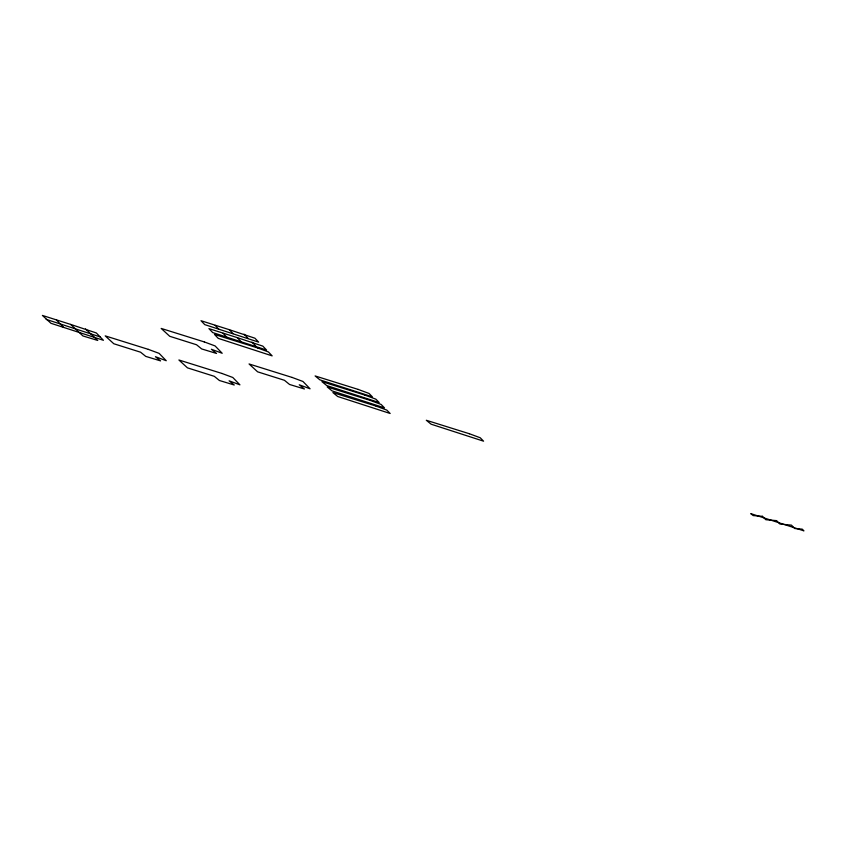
<?xml version="1.0" encoding="UTF-8"?>
<svg xmlns="http://www.w3.org/2000/svg" width="848" height="848" viewBox="0 0 848 848"><rect width="100%" height="100%" fill="white"/><g stroke="black" fill="none" stroke-linecap="round" stroke-linejoin="round"><path stroke-width="1.27" d="M229.257 329.681L254.909 338.204L258.661 342.136L204.76 324.636L200.997 320.703L229.257 329.681L233.02 333.614M237.175 337.599L262.827 346.122L266.59 350.065L212.678 332.564L208.926 328.621L237.175 337.599L240.938 341.543M70.66 324.424L96.301 332.946L103.414 340.292L50.954 323.3L42.4 315.435L70.66 324.424L82.903 335.946L97.743 340.451L85.489 328.918M46.163 319.378L100.064 336.879M63.653 327.445L56.54 320.099M252.015 342.104L255.767 346.037M244.086 334.186L247.849 338.119M223.056 333.285L226.819 337.228M215.138 325.367L218.89 329.3M762.479 516.315L753.141 515.573L750.745 513.612L803.925 530.859L802.24 529.152L794.788 528.537L791.428 525.135L779.948 524.043L776.598 520.63L765.829 519.718L762.479 516.315M257.58 347.913L214.491 334.43L218.254 338.373L272.155 355.874L268.392 351.941L257.58 347.913M204.273 341.914L161.184 328.43L169.738 336.296L196.545 344.754L201.686 348.941L216.516 353.446L211.385 349.259L222.197 353.277L215.085 345.931L204.273 341.914M358.206 389.423L315.117 375.94L319.919 379.872L372.378 396.853L369.028 393.451L358.206 389.423M365.011 395.126L321.922 381.642L326.724 385.564L379.183 402.546L375.823 399.143L365.011 395.126M370.322 400.436L327.233 386.953L332.034 390.875L384.494 407.856L381.134 404.454L370.322 400.436M292.147 377.445L249.058 363.962L257.612 371.827L284.43 380.286L289.56 384.473L304.4 388.978L299.259 384.791L310.071 388.808L302.959 381.473L292.147 377.445M469.41 433.752L426.311 420.269L431.113 424.191L483.572 441.172L480.222 437.769L469.41 433.752M375.982 406.054L332.893 392.582L337.695 396.504L390.154 413.485L386.794 410.082L375.982 406.054M148.315 349.365L105.226 335.882L113.791 343.747L140.598 352.206L145.739 356.383L160.569 360.888L155.438 356.711L166.25 360.729L159.138 353.383L148.315 349.365M221.996 373.47L178.896 359.987L187.461 367.852L214.268 376.311L219.409 380.498L234.239 385.003L229.108 380.816L239.92 384.833L232.808 377.487L221.996 373.47"/></g></svg>
